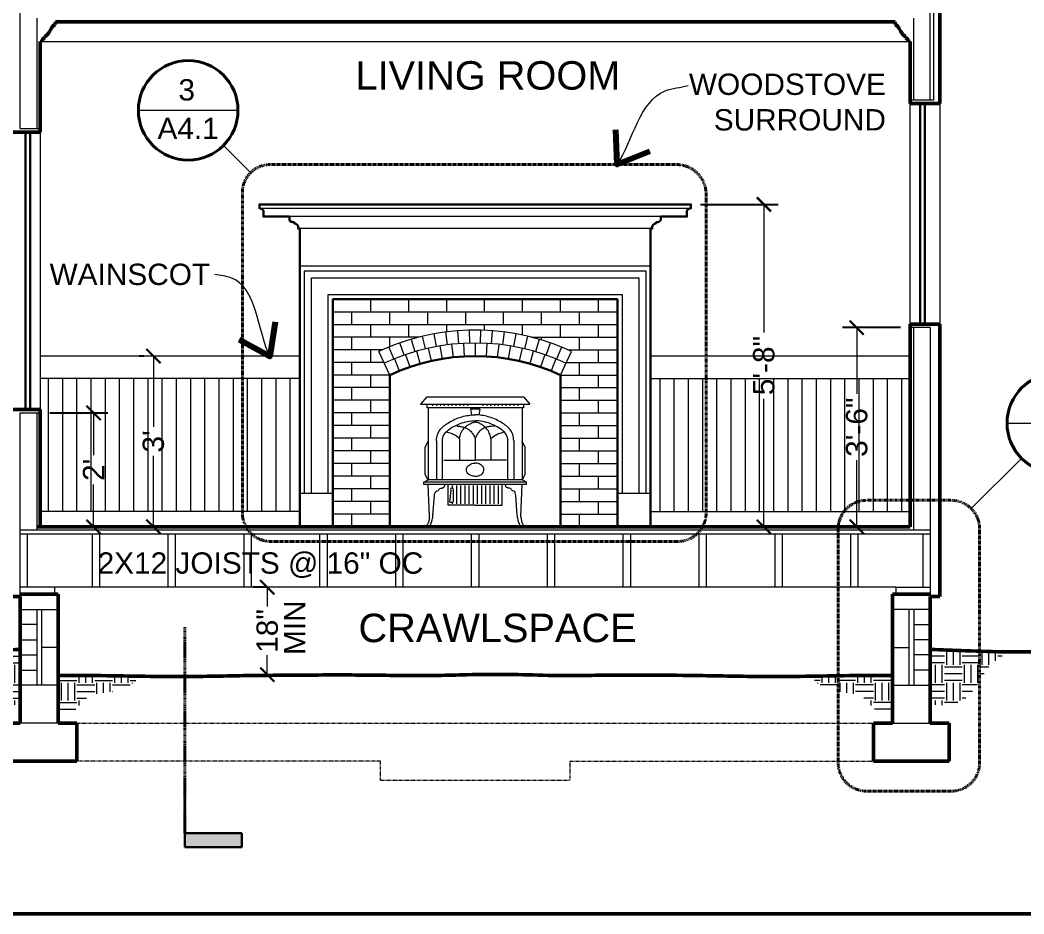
# Model space of a CAD drawing. Header units: inches. Extents: x -54 to 15382, y 469 to 41738.
# Drawn here: x 1968.8 to 2180.5, y 4289.5 to 4478.1 of the extents above; entities that cross this region are included whole.
import ezdxf

# ---------------------------------------------------------------- set-up
doc = ezdxf.new("R2010")
doc.units = ezdxf.units.IN
doc.header["$MEASUREMENT"] = 0
doc.linetypes.add('CENTER', pattern=[2, 1.25, -0.25, 0.25, -0.25])
doc.linetypes.add('DASHED2', pattern=[0.375, 0.25, -0.125])
doc.layers.get('0').update_dxf_attribs({"lineweight": 9})
for name, color, linetype, lineweight in [('1', 7, 'Continuous', 9), ('2', 7, 'Continuous', 18), ('3', 7, 'Continuous', 30), ('5', 7, 'Continuous', 50), ('A-DIMSx', 7, 'Continuous', 9), ('A-LINK', 7, 'Continuous', 40), ('A-TEXTx', 7, 'Continuous', 18)]:
    doc.layers.add(name, color=color, linetype=linetype, lineweight=lineweight)
doc.styles.get("Standard").update_dxf_attribs({"font": 'arial.ttf'})
doc.dimstyles.get("Standard").update_dxf_attribs({"dimtxt": 3, "dimasz": 2, "dimexe": 0.03125, "dimexo": 0.0625, "dimgap": 0.03125, "dimtad": 0, "dimtoh": 1, "dimdec": 4, "dimlfac": 0.99985, "dimzin": 0, "dimdsep": 46, "dimlunit": 4, "dimtxsty": 'Standard', "dimblk": 'ARCHTICK', "dimblk1": 'ARCHTICK', "dimblk2": 'ARCHTICK', "dimcen": 0.09, "dimclrt": 256, "dimadec": 0, "dimazin": 0, "dimtfac": 1, "dimtdec": 4, "dimtofl": 0, "dimtmove": 0, "dimatfit": 3, "dimfxl": 1, "dimtolj": 1, "dimtzin": 0, "dimarcsym": 0})
pattern_1 = [(0, (-1619.238, 0), (3.75, 3.75), [3.75, -3.75]), (0, (-1619.238, 1.4062), (3.75, 3.75), [3.75, -3.75]), (0, (-1619.238, 2.8125), (3.75, 3.75), [3.75, -3.75]), (90, (-1618.7694, 3.2812), (-3.75, 3.75), [3.75, -3.75]), (90, (-1617.363, 3.2812), (-3.75, 3.75), [3.75, -3.75]), (90, (-1615.957, 3.2812), (-3.75, 3.75), [3.75, -3.75])]
pattern_2 = [(180, (5748.762, 0), (-3.75, 3.75), [3.75, -3.75]), (180, (5748.762, 1.4062), (-3.75, 3.75), [3.75, -3.75]), (180, (5748.762, 2.8125), (-3.75, 3.75), [3.75, -3.75]), (90, (5748.2932, 3.2812), (3.75, 3.75), [3.75, -3.75]), (90, (5746.887, 3.2812), (3.75, 3.75), [3.75, -3.75]), (90, (5745.4807, 3.2812), (3.75, 3.75), [3.75, -3.75])]

# ---------------------------------------------------------------- blocks, each defined once
blk = doc.blocks.new('_ArchTick')
at = {"color": 0, "linetype": 'ByBlock', "lineweight": 0, "const_width": 0.15}
blk.add_lwpolyline([(-0.5, -0.5), (0.5, 0.5)], dxfattribs=at)
blk = doc.blocks.new('*D124')
at = {"layer": 'A-DIMSx', "color": 0, "lineweight": -2, "ltscale": 0.1}
for p, q in [((2112.26, 4439.18), (2128.66, 4439.18)), ((2114.24, 4371.18), (2128.66, 4371.18))]:
    blk.add_line(p, q, dxfattribs=at)
at = {"layer": 'A-DIMSx', "color": 0, "lineweight": 5, "ltscale": 0.1}
for p, q in [((2125.66, 4439.18), (2125.66, 4412.18)), ((2125.66, 4371.18), (2125.66, 4398.19))]:
    blk.add_line(p, q, dxfattribs=at)
at = {"layer": 'A-DIMSx', "color": 0, "lineweight": 5, "xscale": 3, "yscale": 3, "zscale": 3}
for p, rotation in [((2125.66, 4439.18), 90), ((2125.66, 4371.18), 270)]:
    blk.add_blockref('_ArchTick', p, dxfattribs=dict(at, rotation=rotation))
at = {"layer": 'A-DIMSx', "ltscale": 0.25, "insert": (2125.66, 4405.18), "char_height": 4.5, "attachment_point": 5, "rotation": 90}
blk.add_mtext('\\A1;5\'-8"', dxfattribs=at)
blk = doc.blocks.new('*D125')
at = {"layer": 'A-DIMSx', "color": 0, "lineweight": -2, "ltscale": 0.1}
for p, q in [((1975.01, 4395.18), (1987.26, 4395.18)), ((1975.01, 4371.18), (1987.26, 4371.18))]:
    blk.add_line(p, q, dxfattribs=at)
at = {"layer": 'A-DIMSx', "color": 0, "lineweight": 5, "ltscale": 0.1}
for p, q in [((1984.26, 4395.18), (1984.26, 4386.29)), ((1984.26, 4371.18), (1984.26, 4380.08))]:
    blk.add_line(p, q, dxfattribs=at)
at = {"layer": 'A-DIMSx', "color": 0, "lineweight": 5, "xscale": 3, "yscale": 3, "zscale": 3}
for p, rotation in [((1984.26, 4395.18), 90), ((1984.26, 4371.18), 270)]:
    blk.add_blockref('_ArchTick', p, dxfattribs=dict(at, rotation=rotation))
at = {"layer": 'A-DIMSx', "ltscale": 0.25, "insert": (1984.26, 4383.18), "char_height": 4.5, "attachment_point": 5, "rotation": 90}
blk.add_mtext("\\A1;2'", dxfattribs=at)
blk = doc.blocks.new('*D127')
at = {"layer": 'A-DIMSx', "color": 0, "lineweight": -2, "ltscale": 0.1}
for p, q in [((2154.51, 4413.18), (2142.26, 4413.18)), ((2154.51, 4371.18), (2142.26, 4371.18))]:
    blk.add_line(p, q, dxfattribs=at)
at = {"layer": 'A-DIMSx', "color": 0, "lineweight": 5, "ltscale": 0.1}
for p, q in [((2145.26, 4413.18), (2145.26, 4399.18)), ((2145.26, 4371.18), (2145.26, 4385.19))]:
    blk.add_line(p, q, dxfattribs=at)
at = {"layer": 'A-DIMSx', "color": 0, "lineweight": 5, "xscale": 3, "yscale": 3, "zscale": 3}
for p, rotation in [((2145.26, 4413.18), 90), ((2145.26, 4371.18), 270)]:
    blk.add_blockref('_ArchTick', p, dxfattribs=dict(at, rotation=rotation))
at = {"layer": 'A-DIMSx', "ltscale": 0.25, "insert": (2145.26, 4392.18), "char_height": 4.5, "attachment_point": 5, "rotation": 90}
blk.add_mtext('\\A1;3\'-6"', dxfattribs=at)
blk = doc.blocks.new('*D129')
at = {"layer": 'A-DIMSx', "color": 0, "lineweight": -2, "ltscale": 0.1}
for p, q in [((2020.8, 4358.43), (2017.91, 4358.43)), ((2020.8, 4339.96), (2017.91, 4339.96))]:
    blk.add_line(p, q, dxfattribs=at)
at = {"layer": 'A-DIMSx', "color": 0, "lineweight": 5, "ltscale": 0.1}
for p, q in [((2020.91, 4358.43), (2020.91, 4354.33)), ((2020.91, 4339.96), (2020.91, 4344.06))]:
    blk.add_line(p, q, dxfattribs=at)
at = {"layer": 'A-DIMSx', "color": 0, "lineweight": 5, "xscale": 3, "yscale": 3, "zscale": 3}
for p, rotation in [((2020.91, 4358.43), 90), ((2020.91, 4339.96), 270)]:
    blk.add_blockref('_ArchTick', p, dxfattribs=dict(at, rotation=rotation))
at = {"layer": 'A-DIMSx', "ltscale": 0.25, "insert": (2020.91, 4349.2), "char_height": 4.5, "attachment_point": 5, "rotation": 90}
blk.add_mtext('\\A1;18"', dxfattribs=at)
blk = doc.blocks.new('Section Tail 1a')
at = {"layer": 'A-LINK', "lineweight": 5, "ltscale": 0.1}
blk.add_hatch(color=256, dxfattribs=at).paths.add_polyline_path([(5.4248, 3.0938), (5.4248, 3.1563), (5.1748, 3.1563), (5.1748, 3.0938)])
at = {"layer": 'A-LINK', "linetype": 'Continuous', "lineweight": 30, "ltscale": 0.1}
for p, q in [((5.4248, 3.1563), (5.1748, 3.1563)), ((5.1748, 3.0938), (5.1748, 3.1563)), ((5.4248, 2.9063), (5.4248, 3.1563)), ((5.4248, 3.0938), (5.1748, 3.0938))]:
    blk.add_line(p, q, dxfattribs=at)
blk = doc.blocks.new('Woodstove Jotul F3 Front')
at = {"layer": '1'}
for p, q in [((9548.76, 358.43), (9528.35, 358.43)), ((9529.57, 359.25), (9529.57, 358.87)), ((9530.37, 359.25), (9530.37, 358.87)), ((9531.21, 359.25), (9531.21, 358.87)), ((9532.01, 359.25), (9532.01, 358.87)), ((9532.85, 359.25), (9532.85, 358.87)), ((9533.65, 359.25), (9533.65, 358.87)), ((9534.49, 359.25), (9534.49, 358.87)), ((9535.29, 359.25), (9535.29, 358.87)), ((9536.1, 359.25), (9536.1, 358.87)), ((9536.93, 359.25), (9536.93, 358.87)), ((9537.55, 358.18), (9537.81, 356.94)), ((9539.56, 358.18), (9537.55, 358.18)), ((9539.56, 358.18), (9539.3, 356.94)), ((9540.17, 359.25), (9540.17, 358.87)), ((9541, 359.25), (9541, 358.87)), ((9541.81, 359.25), (9541.81, 358.87)), ((9542.61, 359.25), (9542.61, 358.87)), ((9543.44, 359.25), (9543.44, 358.87)), ((9544.25, 359.25), (9544.25, 358.87)), ((9545.08, 359.25), (9545.08, 358.87)), ((9545.89, 359.25), (9545.89, 358.87)), ((9546.72, 359.25), (9546.72, 358.87)), ((9547.53, 359.25), (9547.53, 358.87)), ((9535.24, 351.93), (9535.24, 347.43)), ((9538.55, 351.9), (9538.55, 347.43)), ((9541.87, 351.93), (9541.87, 347.43)), ((9528.04, 350.06), (9528.66, 351.44)), ((9528.04, 344.48), (9528.04, 350.06)), ((9530.39, 351.5), (9530.39, 343.25)), ((9531.64, 343.25), (9531.64, 351.48)), ((9545.46, 343.25), (9545.46, 351.48)), ((9546.71, 351.5), (9546.71, 343.25)), ((9549.07, 350.06), (9548.44, 351.44)), ((9549.07, 344.48), (9549.07, 350.06)), ((9531.97, 347.43), (9538.55, 347.43)), ((9545.14, 347.43), (9538.55, 347.43)), ((9528.6, 343.25), (9528.04, 344.48)), ((9548.44, 343.25), (9528.6, 343.25)), ((9548.51, 343.25), (9549.07, 344.48)), ((9549.35, 342.75), (9527.76, 342.75)), ((9532.86, 337.93), (9532.86, 342.25)), ((9533.39, 341), (9533.14, 338.63)), ((9533.71, 342.04), (9533.71, 341.54)), ((9533.89, 340.95), (9533.89, 338.6)), ((9534.59, 342.04), (9534.59, 338.17)), ((9535.47, 342.04), (9535.47, 338.17)), ((9536.36, 342.04), (9536.36, 338.17)), ((9537.23, 342.04), (9537.23, 338.17)), ((9538.12, 342.04), (9538.12, 338.17)), ((9538.99, 342.04), (9538.99, 338.17)), ((9539.87, 342.04), (9539.87, 338.17)), ((9540.75, 342.04), (9540.75, 338.17)), ((9541.63, 342.04), (9541.63, 338.17)), ((9542.52, 342.04), (9542.52, 338.17)), ((9543.4, 342.04), (9543.4, 338.17)), ((9544.24, 337.93), (9544.24, 342.25)), ((9538.55, 337.93), (9532.86, 337.93)), ((9533.71, 338.55), (9533.71, 338.17)), ((9538.56, 337.93), (9544.24, 337.93))]:
    blk.add_line(p, q, dxfattribs=at)
blk.add_arc((9533.66, 341.2), 0.339, 311.6507, 216.7566, dxfattribs=at)
for points in [[(9530.39, 351.5), (9530.63, 352.83), (9531.32, 353.99), (9533.22, 355.47), (9535.78, 356.58), (9537.15, 356.87), (9538.55, 357)], [(9546.71, 351.5), (9546.48, 352.83), (9545.79, 353.99), (9543.89, 355.47), (9541.32, 356.58), (9539.95, 356.87), (9538.56, 357)], [(9531.64, 351.48), (9531.77, 352.31), (9532.15, 353.03), (9533.19, 354.01), (9534.59, 354.79), (9536.17, 355.38), (9537.75, 355.69), (9538.55, 355.74)], [(9534.67, 354.59), (9535.22, 354.56), (9535.98, 354.43), (9536.72, 354.15), (9537.61, 353.5), (9538.13, 352.85), (9538.49, 352.14), (9538.55, 351.9)], [(9542.6, 354.58), (9541.96, 354.54), (9541.13, 354.43), (9540.39, 354.15), (9539.49, 353.5), (9538.98, 352.85), (9538.62, 352.14), (9538.55, 351.9)], [(9545.46, 351.48), (9545.33, 352.31), (9544.96, 353.03), (9543.91, 354.01), (9542.52, 354.79), (9540.93, 355.38), (9539.36, 355.69), (9538.56, 355.74)], [(9535.24, 351.93), (9534.09, 352.79), (9532.59, 353.29)], [(9541.87, 351.93), (9543.01, 352.79), (9544.51, 353.29)], [(9538.55, 343.99), (9537.72, 344.15), (9537.02, 344.61), (9536.76, 345.06), (9536.81, 345.81), (9537.3, 346.38), (9538.1, 346.75), (9538.55, 346.8)], [(9538.56, 343.99), (9539.38, 344.15), (9540.08, 344.61), (9540.34, 345.06), (9540.3, 345.81), (9539.81, 346.38), (9539, 346.75), (9538.56, 346.8)], [(9533.14, 338.62), (9533.28, 338.57), (9533.57, 338.54), (9533.79, 338.56), (9533.89, 338.59)]]:
    blk.add_spline(points, degree=3, dxfattribs=at)
for points in [[(9535.24, 351.93), (9535.28, 352.16), (9535.38, 352.75), (9535.74, 353.58), (9536.29, 354.25), (9536.86, 354.75), (9537.49, 355.13), (9538.09, 355.36), (9538.45, 355.45), (9538.55, 355.48)], [(9541.87, 351.93), (9541.83, 352.16), (9541.73, 352.75), (9541.36, 353.58), (9540.81, 354.25), (9540.25, 354.75), (9539.62, 355.13), (9539.02, 355.36), (9538.66, 355.45), (9538.55, 355.48)]]:
    blk.add_open_spline(points, degree=3, knots=[0, 0, 0, 0, 0.671488, 1.812291, 2.653271, 3.268822, 4.061733, 4.850424, 5.178302, 5.178302, 5.178302, 5.178302], dxfattribs=at)
at = {"layer": '2'}
for p, q in [((9528.37, 360.75), (9527.05, 359.25)), ((9528.37, 360.75), (9548.73, 360.75)), ((9548.73, 360.75), (9550.06, 359.25)), ((9527.05, 359.25), (9550.06, 359.25)), ((9528.35, 359.25), (9528.35, 358.43)), ((9528.66, 358.43), (9528.66, 343.25)), ((9548.44, 358.43), (9548.44, 343.25)), ((9548.76, 359.25), (9548.76, 358.43)), ((9527.76, 342.75), (9528.66, 343.25)), ((9549.35, 342.75), (9548.44, 343.25)), ((9527.76, 342.25), (9527.76, 342.75)), ((9549.35, 342.25), (9527.76, 342.25)), ((9528.89, 335.46), (9528.67, 342.25)), ((9548.21, 335.46), (9548.44, 342.25)), ((9549.35, 342.25), (9549.35, 342.75)), ((9529.66, 335.78), (9529.97, 339.96)), ((9547.45, 335.78), (9547.13, 339.96)), ((9529, 333.38), (9528.19, 333.38)), ((9548.1, 333.38), (9548.92, 333.38))]:
    blk.add_line(p, q, dxfattribs=at)
for points in [[(9529.97, 339.96), (9530.09, 340.5), (9530.4, 340.86), (9530.76, 341.02)], [(9530.76, 341.02), (9530.99, 341.3), (9531.28, 341.48), (9531.54, 341.54), (9531.6, 341.54), (9531.71, 341.57), (9531.91, 341.68), (9532.05, 341.83), (9532.14, 342.05), (9532.16, 342.25)], [(9546.35, 341.02), (9546.12, 341.3), (9545.83, 341.48), (9545.57, 341.54), (9545.5, 341.54), (9545.4, 341.57), (9545.19, 341.68), (9545.06, 341.83), (9544.96, 342.05), (9544.94, 342.25)], [(9547.13, 339.96), (9547.02, 340.5), (9546.71, 340.86), (9546.35, 341.02)], [(9528.89, 335.46), (9528.8, 334.65), (9528.54, 333.97), (9528.19, 333.38)], [(9529, 333.38), (9529.51, 334.86), (9529.66, 335.78)], [(9548.1, 333.38), (9547.6, 334.86), (9547.45, 335.78)], [(9548.21, 335.46), (9548.31, 334.65), (9548.57, 333.97), (9548.92, 333.38)]]:
    blk.add_spline(points, degree=3, dxfattribs=at)
blk = doc.blocks.new('*D421')
at = {"layer": 'A-DIMSx', "color": 0, "lineweight": -2, "ltscale": 0.1}
for p, q in [((1994.89, 4407.18), (1993.89, 4407.18)), ((1986.26, 4371.18), (1999.89, 4371.18))]:
    blk.add_line(p, q, dxfattribs=at)
at = {"layer": 'A-DIMSx', "color": 0, "lineweight": 5, "ltscale": 0.1}
for p, q in [((1996.89, 4407.18), (1996.89, 4392.25)), ((1996.89, 4371.18), (1996.89, 4386.12))]:
    blk.add_line(p, q, dxfattribs=at)
at = {"layer": 'A-DIMSx', "color": 0, "lineweight": 5, "xscale": 3, "yscale": 3, "zscale": 3}
for p, rotation in [((1996.89, 4407.18), 90), ((1996.89, 4371.18), 270)]:
    blk.add_blockref('_ArchTick', p, dxfattribs=dict(at, rotation=rotation))
at = {"layer": 'A-DIMSx', "ltscale": 0.25, "insert": (1996.89, 4389.18), "char_height": 4.5, "attachment_point": 5, "rotation": 90}
blk.add_mtext("\\A1;3'", dxfattribs=at)
blk = doc.blocks.new('Detail Callout')
at = {"layer": '2', "ltscale": 0.1}
blk.add_line((240.24, 5822.29), (219.24, 5822.29), dxfattribs=at)
at = {"layer": 'A-LINK', "ltscale": 0.1}
blk.add_circle((229.74, 5822.29), 10.5, dxfattribs=at)

msp = doc.modelspace()

# ---------------------------------------------------------------- hatches: boundary and pattern name
at = {"layer": '1', "ltscale": 0.25}
h = msp.add_hatch(dxfattribs=at)
h.set_pattern_fill('ANSI31', color=256, scale=24, angle=45, style=0)
h.set_pattern_definition([(90, (525.7672, -7.422), (-3, 2e-16), [])])
h.paths.add_polyline_path([(2027.7619035, 4374.4274193), (2027.7619035, 4402.4456031), (1973.0119035, 4402.4456031), (1973.0119035, 4374.4274193)])
h = msp.add_hatch(dxfattribs=at)
h.set_pattern_fill('ANSI31', color=256, scale=24, angle=135, style=0)
h.set_pattern_definition([(90, (3603.7566, -7.422), (3, 2e-16), [])])
h.paths.add_polyline_path([(2101.7619035, 4374.4274193), (2101.7619035, 4402.4456031), (2156.5119035, 4402.4456031), (2156.5119035, 4374.4274193)])
h = msp.add_hatch(dxfattribs=at)
h.set_pattern_fill('EARTH', color=256, scale=15, style=0)
h.set_pattern_definition(pattern_1)
edge = h.paths.add_edge_path()
edge.add_line((1968.7619035, 4333.6533881), (1968.7619035, 4345.2958354))
edge.add_spline(control_points=[(1968.7619035, 4345.2958354), (1966.2778548, 4345.2046815), (1960.7902175, 4345.0033088), (1955.23775, 4344.8168524), (1952.1693099, 4344.7835789), (1952.1062104, 4344.7829232)], knot_values=[0, 0, 0, 0, 7.4573924002, 16.4745021806, 16.6638223602, 16.6638223602, 16.6638223602, 16.6638223602], degree=3, periodic=0)
edge.add_spline(control_points=[(1952.1062106, 4344.7829239), (1953.8903185, 4343.7846202), (1957.0732261, 4341.6262771), (1959.069813, 4336.7577423), (1963.2279435, 4333.2797374), (1966.6529762, 4333.5109942), (1968.7619035, 4333.6533881)], knot_values=[-21.3338834232, -21.3338834232, -21.3338834232, -21.3338834232, -15.3758070834, -9.8386028234, -6.0580143811, 0, 0, 0, 0], degree=3, periodic=0)
h = msp.add_hatch(dxfattribs=at)
h.set_pattern_fill('EARTH', color=256, scale=15, angle=180, style=0)
h.set_pattern_definition(pattern_2)
edge = h.paths.add_edge_path()
edge.add_line((2160.7619035, 4333.6533881), (2160.7619035, 4345.2958354))
edge.add_spline(control_points=[(2160.7619035, 4345.2958354), (2163.2459521, 4345.2046815), (2168.7335895, 4345.0033088), (2174.2860569, 4344.8168524), (2177.3544971, 4344.7835789), (2177.4175965, 4344.7829232)], knot_values=[0, 0, 0, 0, 7.4573924002, 16.4745021806, 16.6638223602, 16.6638223602, 16.6638223602, 16.6638223602], degree=3, periodic=0)
edge.add_spline(control_points=[(2177.4175964, 4344.7829239), (2175.6334884, 4343.7846202), (2172.4505808, 4341.6262771), (2170.453994, 4336.7577423), (2166.2958635, 4333.2797374), (2162.8708307, 4333.5109942), (2160.7619035, 4333.6533881)], knot_values=[-21.3338834232, -21.3338834232, -21.3338834232, -21.3338834232, -15.3758070834, -9.8386028234, -6.0580143811, 0, 0, 0, 0], degree=3, periodic=0)
h = msp.add_hatch(dxfattribs=at)
h.set_pattern_fill('EARTH', color=256, scale=15, style=0)
h.set_pattern_definition(pattern_1)
edge = h.paths.add_edge_path()
edge.add_spline(control_points=[(1976.7619035, 4331.3617046), (1977.888116, 4331.4086564), (1980.2599768, 4331.7173639), (1983.1222304, 4336.8377702), (1989.9730221, 4335.6288466), (1993.0416888, 4338.525879), (1993.9685501, 4339.6527651)], knot_values=[0.9278892518, 0.9278892518, 0.9278892518, 0.9278892518, 4.1195315284, 7.9615525031, 16.473444755, 20.7152559131, 20.7152559131, 20.7152559131, 20.7152559131], degree=3, periodic=0)
edge.add_spline(control_points=[(1993.96855, 4339.6527648), (1990.8997393, 4339.7002222), (1985.1642906, 4339.8028073), (1979.4285884, 4339.7839934), (1976.7619035, 4339.7752463)], knot_values=[69.0483932346, 69.0483932346, 69.0483932346, 69.0483932346, 78.2553819578, 86.2553819578, 86.2553819578, 86.2553819578, 86.2553819578], degree=3, periodic=0)
edge.add_line((1976.7619035, 4339.7752463), (1976.7619035, 4331.3617048))
h = msp.add_hatch(dxfattribs=at)
h.set_pattern_fill('EARTH', color=256, scale=15, angle=180, style=0)
h.set_pattern_definition(pattern_2)
edge = h.paths.add_edge_path()
edge.add_spline(control_points=[(2152.7619035, 4331.3617046), (2151.635691, 4331.4086564), (2149.2638302, 4331.7173639), (2146.4015766, 4336.8377702), (2139.5507849, 4335.6288466), (2136.4821181, 4338.525879), (2135.5552569, 4339.6527651)], knot_values=[0.9278892518, 0.9278892518, 0.9278892518, 0.9278892518, 4.1195315284, 7.9615525031, 16.473444755, 20.7152559131, 20.7152559131, 20.7152559131, 20.7152559131], degree=3, periodic=0)
edge.add_spline(control_points=[(2135.5552569, 4339.6527648), (2138.6240677, 4339.7002222), (2144.3595163, 4339.8028073), (2150.0952185, 4339.7839934), (2152.7619035, 4339.7752463)], knot_values=[69.0483932346, 69.0483932346, 69.0483932346, 69.0483932346, 78.2553819578, 86.2553819578, 86.2553819578, 86.2553819578, 86.2553819578], degree=3, periodic=0)
edge.add_line((2152.7619035, 4339.7752463), (2152.7619035, 4331.3617048))

# ---------------------------------------------------------------- linework, layer by layer
at = {"layer": '1'}
for p, q in [((2160.7618859, 4461.1843083), (2160.7618859, 4533.1843083)), ((2161.5118859, 4461.1843083), (2161.5118859, 4533.1843083)), ((1968.7619035, 4455.1843083), (1968.7619035, 4527.1843083)), ((2160.7619035, 4461.1843083), (2160.7619035, 4491.9343083)), ((1972.2619035, 4478.4343083), (1972.2619035, 4455.1843083)), ((2157.2619035, 4461.1843083), (2157.2619035, 4478.4343083)), ((2161.5118859, 4461.1843083), (2156.5119035, 4461.1843083)), ((1968.7619035, 4455.1843083), (1973.0119035, 4455.1843083)), ((2019.2566009, 4438.3736079), (2110.2560622, 4438.3736079)), ((2101.7563316, 4434.0806615), (2027.7563316, 4434.0806615)), ((2042.7563316, 4416.5176417), (2042.7563316, 4419.1843083)), ((2050.7563316, 4416.5176417), (2050.7563316, 4419.1843083)), ((2058.7563316, 4416.5176417), (2058.7563316, 4419.1843083)), ((2066.7563316, 4416.5176417), (2066.7563316, 4419.1843083)), ((2074.7563316, 4416.5176417), (2074.7563316, 4419.1843083)), ((2082.7563316, 4416.5176417), (2082.7563316, 4419.1843083)), ((2090.7563316, 4416.5176417), (2090.7563316, 4419.1843083)), ((2034.7563316, 4416.5176417), (2094.7563316, 4416.5176417)), ((2038.7563316, 4413.850975), (2038.7563316, 4416.5176417)), ((2046.7563316, 4413.850975), (2046.7563316, 4416.5176417)), ((2054.7563316, 4413.850975), (2054.7563316, 4416.5176417)), ((2062.7563316, 4413.850975), (2062.7563316, 4416.5176417)), ((2070.7563316, 4413.850975), (2070.7563316, 4416.5176417)), ((2078.7563316, 4413.850975), (2078.7563316, 4416.5176417)), ((2086.7563316, 4413.850975), (2086.7563316, 4416.5176417)), ((2034.7563316, 4413.850975), (2094.7563316, 4413.850975)), ((2042.7563316, 4411.1843083), (2042.7563316, 4413.850975)), ((2050.7563316, 4411.1843083), (2050.7563316, 4413.850975)), ((2058.7563316, 4412.2915754), (2058.7563316, 4413.850975)), ((2066.7563316, 4412.6264805), (2066.7563316, 4413.850975)), ((2074.7563316, 4411.6145957), (2074.7563316, 4413.850975)), ((2082.7563316, 4411.1843083), (2082.7563316, 4413.850975)), ((2090.7563316, 4411.1843083), (2090.7563316, 4413.850975)), ((2160.7619035, 4413.1843083), (2156.5118859, 4413.1843083)), ((2157.2619035, 4370.4343083), (2157.2619035, 4413.1843083)), ((2160.7619035, 4413.1843083), (2160.7619035, 4356.4343083)), ((2052.9156444, 4411.1843083), (2034.7563316, 4411.1843083)), ((2038.7563316, 4408.5176417), (2038.7563316, 4411.1843083)), ((2046.7563316, 4409.1641001), (2046.7563316, 4411.1843083)), ((2054.3061869, 4408.7027954), (2053.6708074, 4411.3700988)), ((2056.6110501, 4409.1869725), (2056.1173967, 4411.8841036)), ((2058.9399446, 4409.5508033), (2058.5874363, 4412.2699848)), ((2061.2846277, 4409.7928441), (2061.0742214, 4412.5266947)), ((2063.6387347, 4409.9124379), (2063.5710015, 4412.6535367)), ((2065.8739284, 4409.9124379), (2065.9416616, 4412.6535367)), ((2068.2280354, 4409.7928441), (2068.4384417, 4412.5266947)), ((2070.5727185, 4409.5508033), (2070.9252268, 4412.2699848)), ((2072.901613, 4409.1869725), (2073.3952664, 4411.8841036)), ((2075.2064763, 4408.7027954), (2075.8418557, 4411.3700988)), ((2076.5970187, 4411.1843083), (2094.7563316, 4411.1843083)), ((2078.7563316, 4410.580407), (2078.7563316, 4411.1843083)), ((2086.7563316, 4408.5176417), (2086.7563316, 4411.1843083)), ((2046.5377283, 4409.0750097), (2047.5787913, 4406.5383982)), ((2049.7819987, 4407.3762523), (2048.8744634, 4409.9636429)), ((2051.2543098, 4410.7293654), (2052.0258539, 4408.0982193)), ((2054.8612559, 4408.8308847), (2055.4609575, 4406.1553346)), ((2057.314904, 4409.3100619), (2057.7658997, 4406.6054708)), ((2059.7912746, 4409.6529745), (2060.0921871, 4406.9276008)), ((2062.2828059, 4409.8585753), (2062.4327165, 4407.1207409)), ((2064.7563316, 4409.9155556), (2064.7563316, 4407.1843083)), ((2067.2298572, 4409.8585753), (2067.0799466, 4407.1207409)), ((2069.7213886, 4409.6529745), (2069.420476, 4406.9276008)), ((2072.1977591, 4409.3100619), (2071.7467635, 4406.6054708)), ((2074.6514072, 4408.8308847), (2074.0517057, 4406.1553346)), ((2078.2583533, 4410.7293654), (2077.4868092, 4408.0982193)), ((2079.7306644, 4407.3762523), (2080.6381997, 4409.9636429)), ((2082.9749349, 4409.0750097), (2081.9338718, 4406.5383982)), ((2045.2347855, 4408.5176417), (2034.7563316, 4408.5176417)), ((2042.7563316, 4405.850975), (2042.7563316, 4408.5176417)), ((2046.7563316, 4403.1843083), (2044.4337509, 4408.1520503)), ((2050.0520034, 4407.4700006), (2050.9431748, 4404.8769283)), ((2053.1843987, 4405.5785667), (2052.4378224, 4408.216906)), ((2076.3282644, 4405.5785667), (2077.0748408, 4408.216906)), ((2079.4606598, 4407.4700006), (2078.5694883, 4404.8769283)), ((2082.7563316, 4403.1843083), (2085.0789122, 4408.1520503)), ((2084.2778777, 4408.5176417), (2094.7563316, 4408.5176417)), ((2090.7563316, 4405.850975), (2090.7563316, 4408.5176417)), ((2045.5095783, 4405.850975), (2034.7563316, 4405.850975)), ((2038.7563316, 4403.1843083), (2038.7563316, 4405.850975)), ((2047.711084, 4406.5924491), (2048.7441293, 4404.0525618)), ((2081.8015791, 4406.5924491), (2080.7685338, 4404.0525618)), ((2084.0030848, 4405.850975), (2094.7563316, 4405.850975)), ((2086.7563316, 4403.1843083), (2086.7563316, 4405.850975)), ((2027.7619035, 4402.4301347), (1973.0119035, 4402.4456031)), ((2046.7563316, 4403.1843083), (2034.7563316, 4403.1843083)), ((2042.7563316, 4400.5176417), (2042.7563316, 4403.1843083)), ((2082.7563316, 4403.1843083), (2094.7563316, 4403.1843083)), ((2090.7563316, 4400.5176417), (2090.7563316, 4403.1843083)), ((2101.7619035, 4402.4301347), (2156.5119035, 4402.4456031)), ((2046.7563316, 4400.5176417), (2034.7563316, 4400.5176417)), ((2038.7563316, 4397.850975), (2038.7563316, 4400.5176417)), ((2082.7563316, 4400.5176417), (2094.7563316, 4400.5176417)), ((2086.7563316, 4397.850975), (2086.7563316, 4400.5176417)), ((2046.7563316, 4397.850975), (2034.7563316, 4397.850975)), ((2042.7563316, 4395.1843083), (2042.7563316, 4397.850975)), ((2082.7563316, 4397.850975), (2094.7563316, 4397.850975)), ((2090.7563316, 4395.1843083), (2090.7563316, 4397.850975)), ((1968.7619035, 4395.1843083), (1973.0119035, 4395.1843083)), ((1968.7619035, 4356.4343083), (1968.7619035, 4395.1843083)), ((1972.2619035, 4395.1843083), (1972.2619035, 4370.4343083)), ((2046.7563316, 4395.1843083), (2034.7563316, 4395.1843083)), ((2038.7563316, 4392.5176417), (2038.7563316, 4395.1843083)), ((2082.7563316, 4395.1843083), (2094.7563316, 4395.1843083)), ((2086.7563316, 4392.5176417), (2086.7563316, 4395.1843083)), ((2046.7563316, 4392.5176417), (2034.7563316, 4392.5176417)), ((2042.7563316, 4389.850975), (2042.7563316, 4392.5176417)), ((2082.7563316, 4392.5176417), (2094.7563316, 4392.5176417)), ((2090.7563316, 4389.850975), (2090.7563316, 4392.5176417)), ((2046.7563316, 4389.850975), (2034.7563316, 4389.850975)), ((2038.7563316, 4387.1843083), (2038.7563316, 4389.850975)), ((2082.7563316, 4389.850975), (2094.7563316, 4389.850975)), ((2086.7563316, 4387.1843083), (2086.7563316, 4389.850975)), ((2046.7563316, 4387.1843083), (2034.7563316, 4387.1843083)), ((2042.7563316, 4384.5176417), (2042.7563316, 4387.1843083)), ((2082.7563316, 4387.1843083), (2094.7563316, 4387.1843083)), ((2090.7563316, 4384.5176417), (2090.7563316, 4387.1843083)), ((2046.7563316, 4384.5176417), (2034.7563316, 4384.5176417)), ((2038.7563316, 4381.850975), (2038.7563316, 4384.5176417)), ((2082.7563316, 4384.5176417), (2094.7563316, 4384.5176417)), ((2086.7563316, 4381.850975), (2086.7563316, 4384.5176417)), ((2046.7563316, 4381.850975), (2034.7563316, 4381.850975)), ((2042.7563316, 4379.1843083), (2042.7563316, 4381.850975)), ((2082.7563316, 4381.850975), (2094.7563316, 4381.850975)), ((2090.7563316, 4379.1843083), (2090.7563316, 4381.850975)), ((2046.7563316, 4379.1843083), (2034.7563316, 4379.1843083)), ((2038.7563316, 4376.5176417), (2038.7563316, 4379.1843083)), ((2082.7563316, 4379.1843083), (2094.7563316, 4379.1843083)), ((2086.7563316, 4376.5176417), (2086.7563316, 4379.1843083)), ((2046.7563316, 4376.5176417), (2034.7563316, 4376.5176417)), ((2042.7563316, 4373.850975), (2042.7563316, 4376.5176417)), ((2082.7563316, 4376.5176417), (2094.7563316, 4376.5176417)), ((2090.7563316, 4373.850975), (2090.7563316, 4376.5176417)), ((2027.7619035, 4374.4274193), (1973.0119035, 4374.4274193)), ((2046.7563316, 4373.850975), (2034.7563316, 4373.850975)), ((2038.7563316, 4371.1843083), (2038.7563316, 4373.850975)), ((2082.7563316, 4373.850975), (2094.7563316, 4373.850975)), ((2086.7563316, 4371.1843083), (2086.7563316, 4373.850975)), ((2101.7619035, 4374.4274193), (2156.5119035, 4374.4274193)), ((2160.7619035, 4370.4343083), (1968.7619035, 4370.4343083)), ((1968.7619035, 4369.6843083), (2160.7619035, 4369.6843083)), ((1970.2619035, 4369.6843083), (1970.2619035, 4358.4343083)), ((1984.0119035, 4358.4343083), (1984.0119035, 4369.6843083)), ((1985.5119035, 4369.6843083), (1985.5119035, 4358.4343083)), ((2000.0119035, 4358.4343083), (2000.0119035, 4369.6843083)), ((2001.5119035, 4369.6843083), (2001.5119035, 4358.4343083)), ((2016.0119035, 4358.4343083), (2016.0119035, 4369.6843083)), ((2017.5119035, 4369.6843083), (2017.5119035, 4358.4343083)), ((2032.0119035, 4358.4343083), (2032.0119035, 4369.6843083)), ((2033.5119035, 4369.6843083), (2033.5119035, 4358.4343083)), ((2048.0119035, 4358.4343083), (2048.0119035, 4369.6843083)), ((2049.5119035, 4369.6843083), (2049.5119035, 4358.4343083)), ((2064.0119035, 4358.4343083), (2064.0119035, 4369.6843083)), ((2065.5119035, 4369.6843083), (2065.5119035, 4358.4343083)), ((2080.0119035, 4358.4343083), (2080.0119035, 4369.6843083)), ((2081.5119035, 4369.6843083), (2081.5119035, 4358.4343083)), ((2096.0119035, 4358.4343083), (2096.0119035, 4369.6843083)), ((2097.5119035, 4369.6843083), (2097.5119035, 4358.4343083)), ((2112.0119035, 4358.4343083), (2112.0119035, 4369.6843083)), ((2113.5119035, 4369.6843083), (2113.5119035, 4358.4343083)), ((2128.0119035, 4358.4343083), (2128.0119035, 4369.6843083)), ((2129.5119035, 4369.6843083), (2129.5119035, 4358.4343083)), ((2144.0119035, 4358.4343083), (2144.0119035, 4369.6843083)), ((2145.5119035, 4369.6843083), (2145.5119035, 4358.4343083)), ((2159.2619035, 4358.4343083), (2159.2619035, 4369.6843083)), ((1976.0119035, 4358.4343083), (1976.0119035, 4356.9343083)), ((2153.5119035, 4358.4343083), (1976.0119035, 4358.4343083)), ((1985.5119035, 4358.4343083), (1984.0119035, 4358.4343083)), ((2001.5119035, 4358.4343083), (2000.0119035, 4358.4343083)), ((2017.5119035, 4358.4343083), (2016.0119035, 4358.4343083)), ((2033.5119035, 4358.4343083), (2032.0119035, 4358.4343083)), ((2049.5119035, 4358.4343083), (2048.0119035, 4358.4343083)), ((2065.5119035, 4358.4343083), (2064.0119035, 4358.4343083)), ((2081.5119035, 4358.4343083), (2080.0119035, 4358.4343083)), ((2097.5119035, 4358.4343083), (2096.0119035, 4358.4343083)), ((2113.5119035, 4358.4343083), (2112.0119035, 4358.4343083)), ((2129.5119035, 4358.4343083), (2128.0119035, 4358.4343083)), ((2145.5119035, 4358.4343083), (2144.0119035, 4358.4343083)), ((2153.5119035, 4358.4343083), (2153.5119035, 4356.9343083))]:
    msp.add_line(p, q, dxfattribs=at)
at = {"layer": '1', "ltscale": 0.25}
for p, q in [((1973.3834213, 4473.5132422), (2156.1403857, 4473.5132422)), ((2156.5119035, 4413.9343083), (2156.5119035, 4460.4343083)), ((2162.7618859, 4460.4343083), (2162.7618859, 4413.9343083)), ((1973.0119035, 4454.4343083), (1973.0119035, 4395.9343083)), ((1976.0119035, 4358.4343083), (1968.7619035, 4358.4343083)), ((2153.5119035, 4358.4343083), (2160.7619035, 4358.4343083))]:
    msp.add_line(p, q, dxfattribs=at)
at = {"layer": '1', "linetype": 'DASHED2', "ltscale": 0.25}
for p, q in [((1980.7619035, 4329.7343083), (2148.7619035, 4329.7343083)), ((2044.7619035, 4321.7343083), (1980.7619035, 4321.7343083)), ((2044.7619035, 4317.7343083), (2044.7619035, 4321.7343083)), ((2084.7619035, 4321.7343083), (2084.7619035, 4317.7343083)), ((2084.7619035, 4321.7343083), (2148.7619035, 4321.7343083)), ((2044.7619035, 4317.7343083), (2084.7619035, 4317.7343083))]:
    msp.add_line(p, q, dxfattribs=at)
at = {"layer": '1'}
for points in [[(2028.7563316, 4378.1843083), (2028.7563316, 4425.1843083), (2100.7563316, 4425.1843083), (2100.7563316, 4378.1843083)], [(2030.2563316, 4378.1843083), (2030.2563316, 4423.6843083), (2099.2563316, 4423.6843083), (2099.2563316, 4378.1843083)], [(2033.7563316, 4378.1843083), (2033.7563316, 4420.1843083), (2095.7563316, 4420.1843083), (2095.7563316, 4378.1843083)]]:
    msp.add_lwpolyline(points, dxfattribs=at)
for radius in [47.983871, 45.2419355]:
    msp.add_arc((2064.7563316, 4364.6843083), radius, 64.942384582, 115.057615418, dxfattribs=at)
at = {"layer": '2', "ltscale": 0.1}
for p, q in [((2017.4152232, 4445.8222684), (2011.6420985, 4451.5953931)), ((2169.4210569, 4374.9931431), (2180.0276586, 4385.5997448))]:
    msp.add_line(p, q, dxfattribs=at)
at = {"layer": '2'}
for p, q in [((2103.9515836, 4436.5904268), (2025.5610795, 4436.5904268)), ((2027.7563316, 4426.1843083), (2101.7563316, 4426.1843083)), ((2027.7563316, 4407.1843083), (1973.0119035, 4407.1843083)), ((2156.5119035, 4407.1843083), (2101.7674754, 4407.1843083)), ((2034.7563316, 4378.1843083), (2027.7563316, 4378.1843083)), ((2101.7563316, 4378.1843083), (2094.7563316, 4378.1843083)), ((1968.7619035, 4353.7343083), (1976.7619035, 4353.7343083)), ((1972.2619035, 4353.7343083), (1972.2619035, 4337.7343083)), ((1973.2619035, 4353.7343083), (1973.2619035, 4337.7343083)), ((2160.7619035, 4353.7343083), (2152.7619035, 4353.7343083)), ((2156.2619035, 4353.7343083), (2156.2619035, 4337.7343083)), ((2157.2619035, 4353.7343083), (2157.2619035, 4337.7343083)), ((1972.2619035, 4350.5343083), (1968.7619035, 4350.5343083)), ((2157.2619035, 4350.5343083), (2160.7619035, 4350.5343083)), ((1968.7619035, 4347.3343083), (1972.2619035, 4347.3343083)), ((2160.7619035, 4347.3343083), (2157.2619035, 4347.3343083)), ((1976.7619035, 4345.7343083), (1973.2619035, 4345.7343083)), ((2152.7619035, 4345.7343083), (2156.2619035, 4345.7343083)), ((1968.7619035, 4344.1343083), (1972.2619035, 4344.1343083)), ((2160.7619035, 4344.1343083), (2157.2619035, 4344.1343083)), ((1968.7619035, 4340.9343083), (1972.2619035, 4340.9343083)), ((2160.7619035, 4340.9343083), (2157.2619035, 4340.9343083)), ((1976.7619035, 4337.7343083), (1968.7619035, 4337.7343083)), ((2152.7619035, 4337.7343083), (2160.7619035, 4337.7343083))]:
    msp.add_line(p, q, dxfattribs=at)
at = {"layer": '2', "ltscale": 0.25}
for p, q in [((1976.7619035, 4329.7343083), (1968.7619035, 4329.7343083)), ((2152.7619035, 4329.7343083), (2160.7619035, 4329.7343083))]:
    msp.add_line(p, q, dxfattribs=at)
at = {"layer": '3'}
for p, q in [((2158.6368859, 4413.9343083), (2158.6368859, 4460.4343083)), ((2159.6368859, 4413.9343083), (2159.6368859, 4460.4343083)), ((1969.8869035, 4395.9343083), (1969.8869035, 4454.4343083)), ((1970.8869035, 4395.9343083), (1970.8869035, 4454.4343083)), ((2027.7563316, 4371.1843083), (2027.7563316, 4426.1843083)), ((2101.7563316, 4426.1843083), (2101.7563316, 4371.1843083)), ((2156.5119035, 4406.4343083), (2156.5119035, 4371.1843083)), ((2046.7563316, 4371.1843083), (2046.7563316, 4403.1843083)), ((2082.7563316, 4403.1843083), (2082.7563316, 4371.1843083)), ((2015.7619035, 4370.4355731), (2015.7619035, 4370.4343083))]:
    msp.add_line(p, q, dxfattribs=at)
for points in [[(2027.7563316, 4426.1843083), (2027.7563316, 4434.0806615), (2027.3993599, 4434.0806615), (2027.3993599, 4434.4442927), (2027.3334839, 4434.6901453), (2027.1292623, 4434.9417038), (2026.9265246, 4435.1102193), (2026.758906, 4435.1551325), (2026.5841169, 4435.1551325), (2026.5841169, 4435.3933691), (2026.3234184, 4435.3933691), (2026.0024984, 4435.4793594), (2025.6967358, 4435.7117163), (2025.5927757, 4435.9178517), (2025.5610795, 4436.2408198), (2025.5610795, 4436.5904268), (2024.9915102, 4436.590427), (2024.991511, 4436.5904268), (2021.2306993, 4436.5898974), (2021.2306993, 4436.5904268), (2020.1003906, 4436.5904268), (2020.1003906, 4437.5220983), (2020.0766638, 4437.772632), (2020.0280518, 4437.9210975), (2019.9568653, 4438.0604541), (2019.7734783, 4438.1845394), (2019.5724945, 4438.2889645), (2019.4511491, 4438.3297485), (2019.2566009, 4438.3736079), (2019.2566009, 4439.1843083), (2064.7563316, 4439.1843083)], [(2101.7563316, 4426.1843083), (2101.7563316, 4434.0806615), (2102.1133032, 4434.0806615), (2102.1133032, 4434.4442927), (2102.1791792, 4434.6901453), (2102.3834008, 4434.9417038), (2102.5861385, 4435.1102193), (2102.7537571, 4435.1551325), (2102.9285463, 4435.1551325), (2102.9285463, 4435.3933691), (2103.1892447, 4435.3933691), (2103.5101647, 4435.4793594), (2103.8159273, 4435.7117163), (2103.9198875, 4435.9178517), (2103.9515836, 4436.2408198), (2103.9515836, 4436.5904268), (2104.5211529, 4436.590427), (2104.5211521, 4436.5904268), (2108.2819638, 4436.5898974), (2108.2819638, 4436.5904268), (2109.4122725, 4436.5904268), (2109.4122725, 4437.5220983), (2109.4359993, 4437.772632), (2109.4846113, 4437.9210975), (2109.5557978, 4438.0604541), (2109.7391848, 4438.1845394), (2109.9401687, 4438.2889645), (2110.061514, 4438.3297485), (2110.2560622, 4438.3736079), (2110.2560622, 4439.1843083), (2064.7563316, 4439.1843083)], [(2034.7563316, 4371.1843083), (2034.7563316, 4419.1843083), (2094.7563316, 4419.1843083), (2094.7563316, 4371.1843083)]]:
    msp.add_lwpolyline(points, dxfattribs=at)
at = {"layer": '3', "ltscale": 0.25}
msp.add_arc((2064.7563316, 4364.6843083), 42.5, 64.942384582, 115.057615418, dxfattribs=at)
at = {"layer": '5'}
for p, q in [((2162.7618859, 4533.9343083), (2162.7618859, 4460.4343083)), ((1976.2001171, 4477.6843083), (2153.3236899, 4477.6843083)), ((1973.0119035, 4473.5132422), (1973.0119035, 4454.4343083)), ((2156.5119035, 4460.4343083), (2156.5119035, 4473.5132422)), ((2162.7618859, 4460.4343083), (2156.5118859, 4460.4343083)), ((1966.7619035, 4454.4343083), (1973.0119035, 4454.4343083)), ((2162.7618859, 4413.9343083), (2156.5118859, 4413.9343083)), ((2156.5119035, 4371.1843083), (2156.5119035, 4413.9343083)), ((2162.7618859, 4413.9343083), (2162.7618859, 4356.4343083)), ((1966.7619035, 4395.9343083), (1973.0119035, 4395.9343083)), ((1973.0119035, 4395.9343083), (1973.0119035, 4371.1843083)), ((2156.5119035, 4371.1843083), (1972.2619035, 4371.1843083)), ((1968.7619035, 4356.4343083), (1966.7619035, 4356.4343083)), ((1976.7619035, 4356.9343083), (1968.7619035, 4356.9343083)), ((1968.7619035, 4329.7343083), (1968.7619035, 4356.4343083)), ((1976.7619035, 4356.9343083), (1976.7619035, 4329.7343083)), ((2152.7619035, 4356.9343083), (2152.7619035, 4329.7343083)), ((2152.7619035, 4356.9343083), (2160.7619035, 4356.9343083)), ((2162.7618859, 4356.4343083), (2160.7619035, 4356.4343083)), ((2160.7619035, 4356.4343083), (2160.7619035, 4329.7343083)), ((1964.7619035, 4329.7343083), (1968.7619035, 4329.7343083)), ((1976.7619035, 4329.7343083), (1980.7619035, 4329.7343083)), ((1980.7619035, 4329.7343083), (1980.7619035, 4321.7343083)), ((2148.7619035, 4321.7343083), (2148.7619035, 4329.7343083)), ((2148.7619035, 4329.7343083), (2152.7619035, 4329.7343083)), ((2160.7619035, 4329.7343083), (2164.7619035, 4329.7343083)), ((2164.7619035, 4329.7343083), (2164.7619035, 4321.7343083)), ((1980.7619035, 4321.7343083), (1964.7619035, 4321.7343083)), ((2164.7619035, 4321.7343083), (2148.7619035, 4321.7343083))]:
    msp.add_line(p, q, dxfattribs=at)
at = {"layer": '5', "color": 7, "linetype": 'Continuous'}
for p, q in [((1976.1471622, 4477.1285186), (1976.2001171, 4477.6843083)), ((2153.3766448, 4477.1285186), (2153.3236899, 4477.6843083)), ((1974.0186779, 4474.342121), (1974.0186779, 4474.6150609)), ((2155.5051291, 4474.342121), (2155.5051291, 4474.6150609)), ((1973.0119035, 4473.5132422), (1973.3834213, 4473.5132422)), ((2156.5119035, 4473.5132422), (2156.1403857, 4473.5132422))]:
    msp.add_line(p, q, dxfattribs=at)
at = {"layer": '5', "ltscale": 0.1}
msp.add_line((1698.0000785, 4289.5008975), (2361.9942538, 4289.5008975), dxfattribs=at)
at = {"layer": '5', "color": 7, "linetype": 'Continuous'}
for points, knots in [([(1974.0186779, 4474.6150609), (1974.1474038, 4474.6976612), (1974.2795179, 4474.7851562), (1974.4686686, 4474.9438246), (1974.6459485, 4475.1456216), (1974.7975948, 4475.3756949), (1974.9522168, 4475.6192681), (1975.105526, 4475.8773354), (1975.2527267, 4476.1334894), (1975.385178, 4476.3750861), (1975.5117681, 4476.5821139), (1975.6440461, 4476.7519008), (1975.7885787, 4476.8912352), (1975.9471616, 4477.008223), (1976.0601431, 4477.0769515), (1976.1471622, 4477.1285186)], [0.02252924258, 0.02252924258, 0.02252924258, 0.02252924258, 0.0848948356, 0.16525381449, 0.24407818869, 0.32590546439, 0.41317453746, 0.50401511078, 0.5962486035, 0.67928693936, 0.75221584643, 0.81459891015, 0.872600463, 0.93247186799, 0.99170471556, 0.99170471556, 0.99170471556, 0.99170471556]), ([(2155.5051291, 4474.6150609), (2155.3764032, 4474.6976612), (2155.2442891, 4474.7851562), (2155.0551384, 4474.9438246), (2154.8778584, 4475.1456216), (2154.7262122, 4475.3756949), (2154.5715902, 4475.6192681), (2154.418281, 4475.8773354), (2154.2710803, 4476.1334894), (2154.138629, 4476.3750861), (2154.0120389, 4476.5821139), (2153.8797609, 4476.7519008), (2153.7352283, 4476.8912352), (2153.5766453, 4477.008223), (2153.4636639, 4477.0769515), (2153.3766448, 4477.1285186)], [0.02252924258, 0.02252924258, 0.02252924258, 0.02252924258, 0.0848948356, 0.16525381449, 0.24407818869, 0.32590546439, 0.41317453746, 0.50401511078, 0.5962486035, 0.67928693936, 0.75221584643, 0.81459891015, 0.872600463, 0.93247186799, 0.99170471556, 0.99170471556, 0.99170471556, 0.99170471556]), ([(1973.3834213, 4473.5132422), (1973.3986139, 4473.6330524), (1973.4170521, 4473.7547429), (1973.4856597, 4473.9306785), (1973.5899061, 4474.0809329), (1973.7148189, 4474.1936738), (1973.8337063, 4474.2678987), (1973.9153768, 4474.3022637), (1974.0186779, 4474.342121)], [0.04595771603, 0.04595771603, 0.04595771603, 0.04595771603, 0.20058811132, 0.3838219169, 0.55899294445, 0.69798130682, 0.84352384316, 0.94144460866, 0.94144460866, 0.94144460866, 0.94144460866]), ([(2156.1403857, 4473.5132422), (2156.1251931, 4473.6330524), (2156.1067549, 4473.7547429), (2156.0381473, 4473.9306785), (2155.9339008, 4474.0809329), (2155.8089881, 4474.1936738), (2155.6901007, 4474.2678987), (2155.6084301, 4474.3022637), (2155.5051291, 4474.342121)], [0.04595771603, 0.04595771603, 0.04595771603, 0.04595771603, 0.20058811132, 0.3838219169, 0.55899294445, 0.69798130682, 0.84352384316, 0.94144460866, 0.94144460866, 0.94144460866, 0.94144460866])]:
    msp.add_open_spline(points, degree=3, knots=knots, dxfattribs=at)
at = {"layer": '5'}
for points in [[(1968.7619035, 4345.2958354), (1961.3093994, 4345.0258641), (1952.2955078, 4344.7849769), (1941.2169699, 4344.7683916), (1933.4725781, 4344.6338949), (1922.5119035, 4344.5666465), (1908.8275998, 4344.4993982), (1890.5119035, 4344.2675739), (1856.4498629, 4344.2675739)], [(2160.7619035, 4345.2958354), (2168.2144076, 4345.0258641), (2177.2282992, 4344.7849769), (2188.306837, 4344.7683916), (2196.0512289, 4344.6338949), (2207.0119035, 4344.5666465), (2220.6962071, 4344.4993982), (2239.0119035, 4344.2675739), (2273.0739441, 4344.2675739)], [(2063.0119035, 4339.9578652), (2056.822117, 4339.8045062), (2048.3360696, 4339.8128697), (2035.4669699, 4339.9117032), (2027.7225781, 4339.871986), (2016.7619035, 4339.7752463), (2003.0775998, 4339.5745947), (1984.7619035, 4339.7752463), (1976.7619035, 4339.7752463)], [(2063.0119035, 4339.9578652), (2072.7523263, 4339.9934836), (2081.1877374, 4339.8128697), (2094.1784639, 4339.8735065), (2101.8012289, 4339.871986), (2112.7619035, 4339.7752463), (2126.4462071, 4339.5745947), (2144.7619035, 4339.7752463), (2152.7619035, 4339.7752463)]]:
    msp.add_spline(points, degree=3, dxfattribs=at)
at = {"layer": 'A-LINK', "linetype": 'CENTER', "ltscale": 0.15}
msp.add_line((2003.5270079, 4306.5699469), (2003.5270079, 4349.9878009), dxfattribs=at)
at = {"layer": 'A-LINK', "linetype": 'DASHED2', "ltscale": 0.5, "flags": 128}
for points in [[(2015.6578639, 4441.5796277), (2015.6578639, 4374.0654911, 0.4142135624), (2021.6578639, 4368.0654911), (2107.4782327, 4368.0654911, 0.4142135624), (2113.4782327, 4374.0654911), (2113.4782327, 4441.5796277, 0.3883665954), (2107.4782327, 4447.5796277), (2021.6578639, 4447.5796277, 0.4283610009)], [(2141.3308134, 4370.7505024), (2141.3308134, 4321.3970966, 0.4142135624), (2147.3308134, 4315.3970966), (2165.1784162, 4315.3970966, 0.4142135624), (2171.1784162, 4321.3970966), (2171.1784162, 4370.7505024, 0.4142135624), (2165.1784162, 4376.7505024), (2147.3308134, 4376.7505024, 0.4142135624)]]:
    msp.add_lwpolyline(points, format="xyb", close=True, dxfattribs=at)

# ---------------------------------------------------------------- block references
at = {"ltscale": 0.1}
msp.add_blockref('Woodstove Jotul F3 Front', (-7473.796587, 4037.8091605), dxfattribs=at)
at = {"layer": '2', "ltscale": 0.25}
msp.add_blockref('Detail Callout', (1774.4798211, -1363.271387), dxfattribs=at)
at = {"layer": '2', "ltscale": 0.25, "xscale": -1}
msp.add_blockref('Detail Callout', (2417.189936, -1429.2670354), dxfattribs=at)
at = {"layer": 'A-LINK', "ltscale": 0.1, "xscale": 48, "yscale": 48, "zscale": 48, "rotation": 180}
msp.add_blockref('Section Tail 1a', (2263.9183558, 4455.0700031), dxfattribs=at)

# ---------------------------------------------------------------- texts
at = {"layer": 'A-DIMSx', "ltscale": 0.1, "insert": (2024.4617936, 4344.1151071), "char_height": 4.5, "width": 73.076179956, "attachment_point": 1, "rotation": 90}
msp.add_mtext('{MIN}', dxfattribs=at)
at = {"layer": 'A-LINK', "ltscale": 0.1, "attachment_point": 5}
for s, insert, char_height, width in [('{3}', (2003.907334, 4463.3133655), 4.5, 9.771161836), ('{\\H0.75x;A4.1}', (2004.2132193, 4455.2100503), 6, 9.85131083)]:
    msp.add_mtext(s, dxfattribs=dict(at, insert=insert, char_height=char_height, width=width))
at = {"layer": 'A-TEXTx', "ltscale": 0.5, "insert": (2039.5051639, 4469.3873031), "char_height": 6, "width": 73.076179956, "attachment_point": 1}
msp.add_mtext('{LIVING ROOM}', dxfattribs=at)
at = {"layer": 'A-TEXTx', "ltscale": 0.25, "char_height": 4.5}
for s, insert, attachment_point in [('{WOODSTOVE \\PSURROUND}', (2151.4043078, 4460.737533), 6), ('{WAINSCOT}', (2008.8551874, 4424.3904533), 6), ('{2X12 JOISTS @ 16" OC}', (1985.1113333, 4363.0694393), 4)]:
    msp.add_mtext(s, dxfattribs=dict(at, insert=insert, attachment_point=attachment_point))
at = {"layer": 'A-TEXTx', "ltscale": 0.5, "insert": (2040.1446486, 4352.8339936), "char_height": 6, "attachment_point": 1}
msp.add_mtext('{CRAWLSPACE}', dxfattribs=at)

# ---------------------------------------------------------------- dimensions: what is measured, and where the dimension line sits
at = {"layer": 'A-DIMSx', "ltscale": 0.1}
for base, p1, p2, picture, middle in [((2125.6555571, 4371.1843083), (2110.2560622, 4439.1843083), (2112.2363406, 4371.1843083), '*D124', (2125.6555571, 4405.1843083)), ((2145.2619035, 4413.1843083), (2156.5119035, 4371.1843083), (2156.5118859, 4413.1843083), '*D127', (2145.2619035, 4392.1843083)), ((1996.8934792, 4371.1843083), (1996.8934792, 4407.1843083), (1984.2619035, 4371.1843083), '*D421', (1996.8934792, 4389.1843083)), ((1984.2619035, 4395.1843083), (1973.0119035, 4371.1843083), (1973.0119035, 4395.1843083), '*D125', (1984.2619035, 4383.1843083))]:
    dim = msp.add_linear_dim(base=base, p1=p1, p2=p2, angle=90, dimstyle='Standard', override={"dimtxt": 4.5, "dimasz": 3, "dimexe": 3, "dimexo": 2, "dimgap": 1, "dimlfac": -47.9928, "dimlwd": 5}, dxfattribs=at)
    dim.commit()
    dim.dimension.update_dxf_attribs({"geometry": picture, "text_midpoint": middle})
dim = msp.add_linear_dim(base=(2020.9051037, 4358.4343083), p1=(2022.7989882, 4339.9578652), p2=(2022.7989882, 4358.4343083), angle=90, text='18"', dimstyle='Standard', override={"dimtxt": 4.5, "dimasz": 3, "dimexe": 3, "dimexo": 2, "dimgap": 1, "dimlfac": -47.9928, "dimlwd": 5}, dxfattribs=at)
dim.commit()
dim.dimension.update_dxf_attribs({"geometry": '*D129', "text_midpoint": (2020.9051037, 4349.1960868)})

# ---------------------------------------------------------------- leaders
at = {"layer": 'A-TEXTx', "path_type": 1}
msp.add_leader([(2094.7461782, 4447.5796277), (2104.8366053, 4463.1160836), (2109.6933719, 4464.2306227)], dimstyle='Standard', override={"dimasz": 6, "dimgap": 1, "dimldrblk": 'Open90', "dimlwd": 65535}, dxfattribs=at)
at = {"layer": 'A-TEXTx', "path_type": 1, "annotation_type": 0, "has_hookline": 1, "hookline_direction": 1, "text_width": 33.6732606}
msp.add_leader([(2021.4636146, 4407.1190383), (2013.2410992, 4423.6911915), (2009.8551874, 4424.3904533)], dimstyle='Standard', override={"dimasz": 6, "dimgap": 1, "dimldrblk": 'Open90', "dimlwd": 65535}, dxfattribs=at)

doc.saveas('drawing.dxf')
